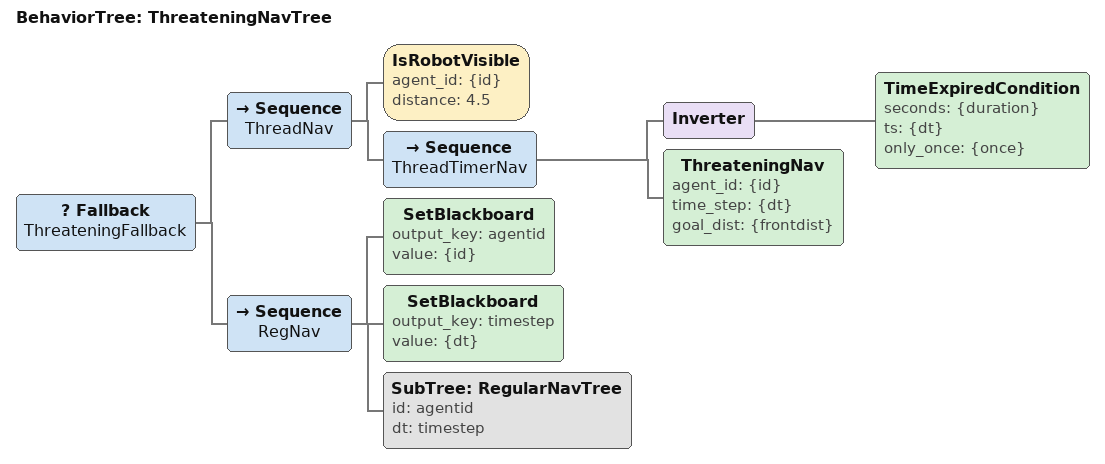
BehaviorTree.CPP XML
<root main_tree_to_execute = "ThreateningNavTree">

    <include path="BTRegularNav.xml"/>

    <BehaviorTree ID="ThreateningNavTree">
        <Fallback name="ThreateningFallback">
            <Sequence name="ThreadNav"> <!--ReactiveSequence-->
                <IsRobotVisible agent_id="{id}" distance="4.5" />
                <Sequence name="ThreadTimerNav">
                    <Inverter>
                        <TimeExpiredCondition seconds="{duration}" ts="{dt}" only_once="{once}" />
                    </Inverter>
                    <ThreateningNav agent_id="{id}" time_step="{dt}" goal_dist="{frontdist}" />
                </Sequence>
            </Sequence>
            <Sequence name="RegNav">
                <SetBlackboard output_key="agentid" value="{id}" />
                <SetBlackboard output_key="timestep" value="{dt}" />
                <SubTree ID="RegularNavTree" id="agentid" dt="timestep" />
            </Sequence>
        </Fallback>
    </BehaviorTree>

</root>
